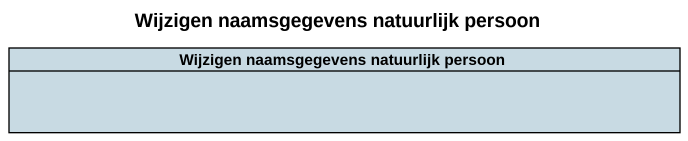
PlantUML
@startuml
title Wijzigen naamsgegevens natuurlijk persoon
hide circle
hide empty members
class "Wijzigen naamsgegevens natuurlijk persoon" as Wijzigen_naamsgegevens #C8DAE3
@enduml
